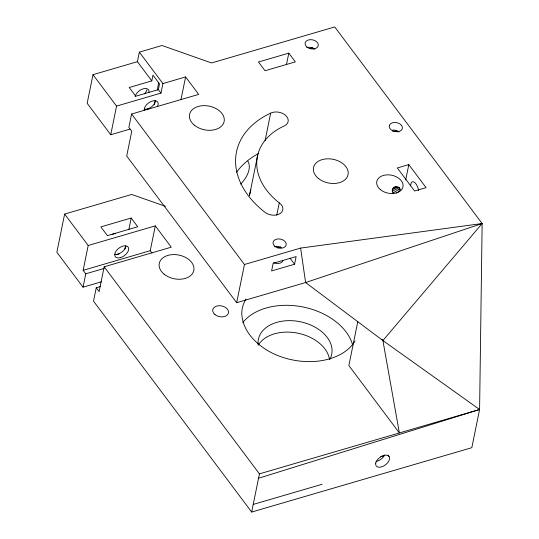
<?xml version="1.0" encoding="UTF-8"?>
<svg xmlns="http://www.w3.org/2000/svg" width="539" height="539" viewBox="0 0 539 539"><rect width="100%" height="100%" fill="white"/><g stroke="black" fill="none" stroke-linecap="round" stroke-linejoin="round"><path stroke-width="0.81" d="M100.234 286.613L96.238 287.779L93.517 301.146L251.673 512.05L471.82 447.687L479.595 409.499L482.142 223.537L334.719 26.95L211.544 62.962L162.037 45.505L139.352 52.142L137.405 61.689L151.809 80.89L129.225 87.493L135.767 96.225L158.358 89.622L159.524 83.895L152.975 75.164L151.809 80.89M396.556 193.036L399.258 191.183L399.311 187.612L392.304 191.278L393.2 193.393M101.42 281.809L83.046 287.179L85.762 273.812L83.147 270.322L88.194 245.494L155.299 225.875L171.267 247.179L104.168 266.798L259.441 473.862L251.673 512.05M165.527 206.363L131.732 194.451L64.626 214.071L56.858 252.259L83.046 287.179M137.405 61.689L92.991 74.672L87.163 103.313L110.731 134.743L129.899 129.138M110.731 134.743L116.559 106.102L92.991 74.672M116.559 106.102L160.972 93.112L162.919 83.565L185.598 76.936L198.696 94.392L131.59 114.012L128.868 127.379L131.752 131.22L126.705 156.04L236.675 302.696L305.613 282.544L482.142 223.537L382.899 340.554L399.372 432.952L348.854 365.55L357.802 321.574M104.168 266.798L99.115 291.619L96.238 287.779M124.866 249.119L125.533 245.851M128.861 229.479L131.193 218.025L100.86 226.892L107.409 235.624L137.741 226.751L131.193 218.025M154.228 104.815L155.064 100.726M157.226 90.087L158.722 82.716M151.991 253.027L150.246 250.702L155.299 225.875M180.969 99.688L185.598 76.936M257.79 154.666L249.395 195.906A74.847 51.239 11.5 0 1 250.911 189.876M265.053 140.767L270.672 113.136A10.699 7.33 11.5 0 1 285.609 115.407A10.699 7.33 11.5 0 1 284.626 125.762A74.847 51.239 11.5 0 0 276.136 200.306L279.269 202.886A10.706 7.33 11.5 0 1 282.692 210.264L281.816 211.995A10.706 7.33 11.5 0 1 265.343 212.575A96.232 65.879 11.5 0 1 270.672 113.136M236.675 302.696L244.45 264.508L131.59 114.012M286.472 64.606L288.803 53.145L258.471 62.012L265.013 70.744L295.352 61.877L288.803 53.145M276.79 215.081L279.269 202.886M294.57 264.218L296.127 256.577L273.145 263.295L271.589 270.935L294.57 264.218L290.036 258.174M405.678 179.999L408.805 164.604L397.317 167.966L414.599 191.008L426.086 187.653L408.805 164.604M392.304 191.278C391.26 186.083 399.709 185.12 400.551 190.085M392.944 193.023L399.143 189.277M392.291 189.667L398.254 186.979M392.911 188.306L396.664 186.878M258.558 478.248L479.595 409.499L382.899 340.554L305.613 282.544L300.621 248.081L482.142 223.537M394.11 187.296L395.707 186.811M309.575 48.672L312.741 47.742M145.746 109.606L149.734 108.44M392.904 131.691L396.866 130.532M116.222 254.731L119.415 253.795M83.147 270.322L150.246 250.702M85.762 273.812L104.135 268.442M277.518 247.92L280.684 246.99M244.45 264.508L300.621 248.081M259.441 473.862L479.595 409.499M380.736 456.681L384.684 455.529M253.229 504.41L322.127 484.271M381.908 339.233L382.899 340.554M139.352 52.142L162.919 83.565M158.358 89.622L160.972 93.112M388.067 455.159L389.023 456.432M64.626 214.071L88.194 245.494M247.852 161.174A26.734 15.442 -36.9 0 1 240.717 184.082M242.786 322.558A59.344 40.627 11.5 0 1 303.039 306.994A59.344 40.627 11.5 0 1 352.58 344.765M258.134 345.014A37.427 25.616 11.5 0 1 300.082 321.709A37.427 25.616 11.5 0 1 329.76 359.5M355.012 341.093A59.344 40.627 11.5 0 1 270.827 352.391C256.166 344.408 242.577 331.236 241.762 313.631A59.344 40.627 11.5 0 1 245.946 299.091M258.376 344.947A37.427 25.616 11.5 0 1 297.75 333.169A37.427 25.616 11.5 0 1 329.511 359.331M125.971 246.357A8.018 4.629 -36.9 0 1 114.625 254.341M111.876 234.633A8.018 4.629 -36.9 0 1 115.44 233.589M135.168 96.535A8.018 4.629 -36.9 0 1 143.226 88.787A8.018 4.629 -36.9 0 1 148.953 92.506M146.857 89.71A8.018 4.629 -36.9 0 1 144.492 93.867M410.63 185.915A8.018 3.564 73.7 0 1 414.127 182.088A8.018 3.564 73.7 0 1 418.614 190.503M384.678 454.997A8.018 4.629 -36.9 0 1 375.973 461.451M282.908 260.748A6.684 4.575 11.5 0 1 273.704 262.729M274.816 246.842A6.684 4.575 11.5 0 1 281.425 247.569M306.873 47.6A6.684 4.575 11.5 0 1 314.85 49.211M392.594 130.101A6.684 4.575 11.5 0 1 398.968 131.994M236.601 172.21A96.232 65.879 11.5 0 1 258.727 153.406M155.501 101.231A8.018 4.629 -36.9 0 1 144.149 109.215M144.263 110.172A8.018 4.629 -36.9 0 1 152.389 101.009A8.018 4.629 -36.9 0 1 157.583 106.277M375.73 463.21L375.663 464.625A8.018 4.629 -36.9 0 0 384.186 465.716A8.018 4.629 -36.9 0 0 389.178 456.587L388.323 455.718A8.018 4.629 -36.9 0 0 381.06 456.674A8.018 4.629 -36.9 0 0 375.73 463.21M389.448 125.21L389.212 126.382A6.684 4.575 11.5 0 0 397.499 131.759L399.096 131.476A6.684 4.575 11.5 0 0 399.877 123.889A6.684 4.575 11.5 0 0 389.448 125.21M120.534 257.595A8.018 4.629 -36.9 0 0 128.248 247.253A8.018 4.629 -36.9 0 0 116.309 250.75A8.018 4.629 -36.9 0 0 120.534 257.595M380.467 189.694A13.367 9.15 11.5 0 0 402.626 187.983A13.367 9.15 11.5 0 0 386.524 174.885A13.367 9.15 11.5 0 0 380.467 189.694M274.937 246.323A6.684 4.575 11.5 0 0 286.02 245.467A6.684 4.575 11.5 0 0 277.969 238.918A6.684 4.575 11.5 0 0 274.937 246.323M306.994 47.075A6.684 4.575 11.5 0 0 318.077 46.226A6.684 4.575 11.5 0 0 310.026 39.67A6.684 4.575 11.5 0 0 306.994 47.075M318.367 178.416A17.646 12.08 11.5 0 0 347.615 176.159A17.646 12.08 11.5 0 0 326.358 158.87A17.646 12.08 11.5 0 0 318.367 178.416M194.438 125.243A17.646 12.08 11.5 0 0 223.685 122.986A17.646 12.08 11.5 0 0 202.428 105.698A17.646 12.08 11.5 0 0 194.438 125.243M214.967 314.601A8.018 5.491 11.5 0 0 228.26 313.577A8.018 5.491 11.5 0 0 218.598 305.721A8.018 5.491 11.5 0 0 214.967 314.601M164.132 274.189A17.646 12.08 11.5 0 0 193.38 271.932A17.646 12.08 11.5 0 0 172.13 254.644A17.646 12.08 11.5 0 0 164.132 274.189"/></g></svg>
